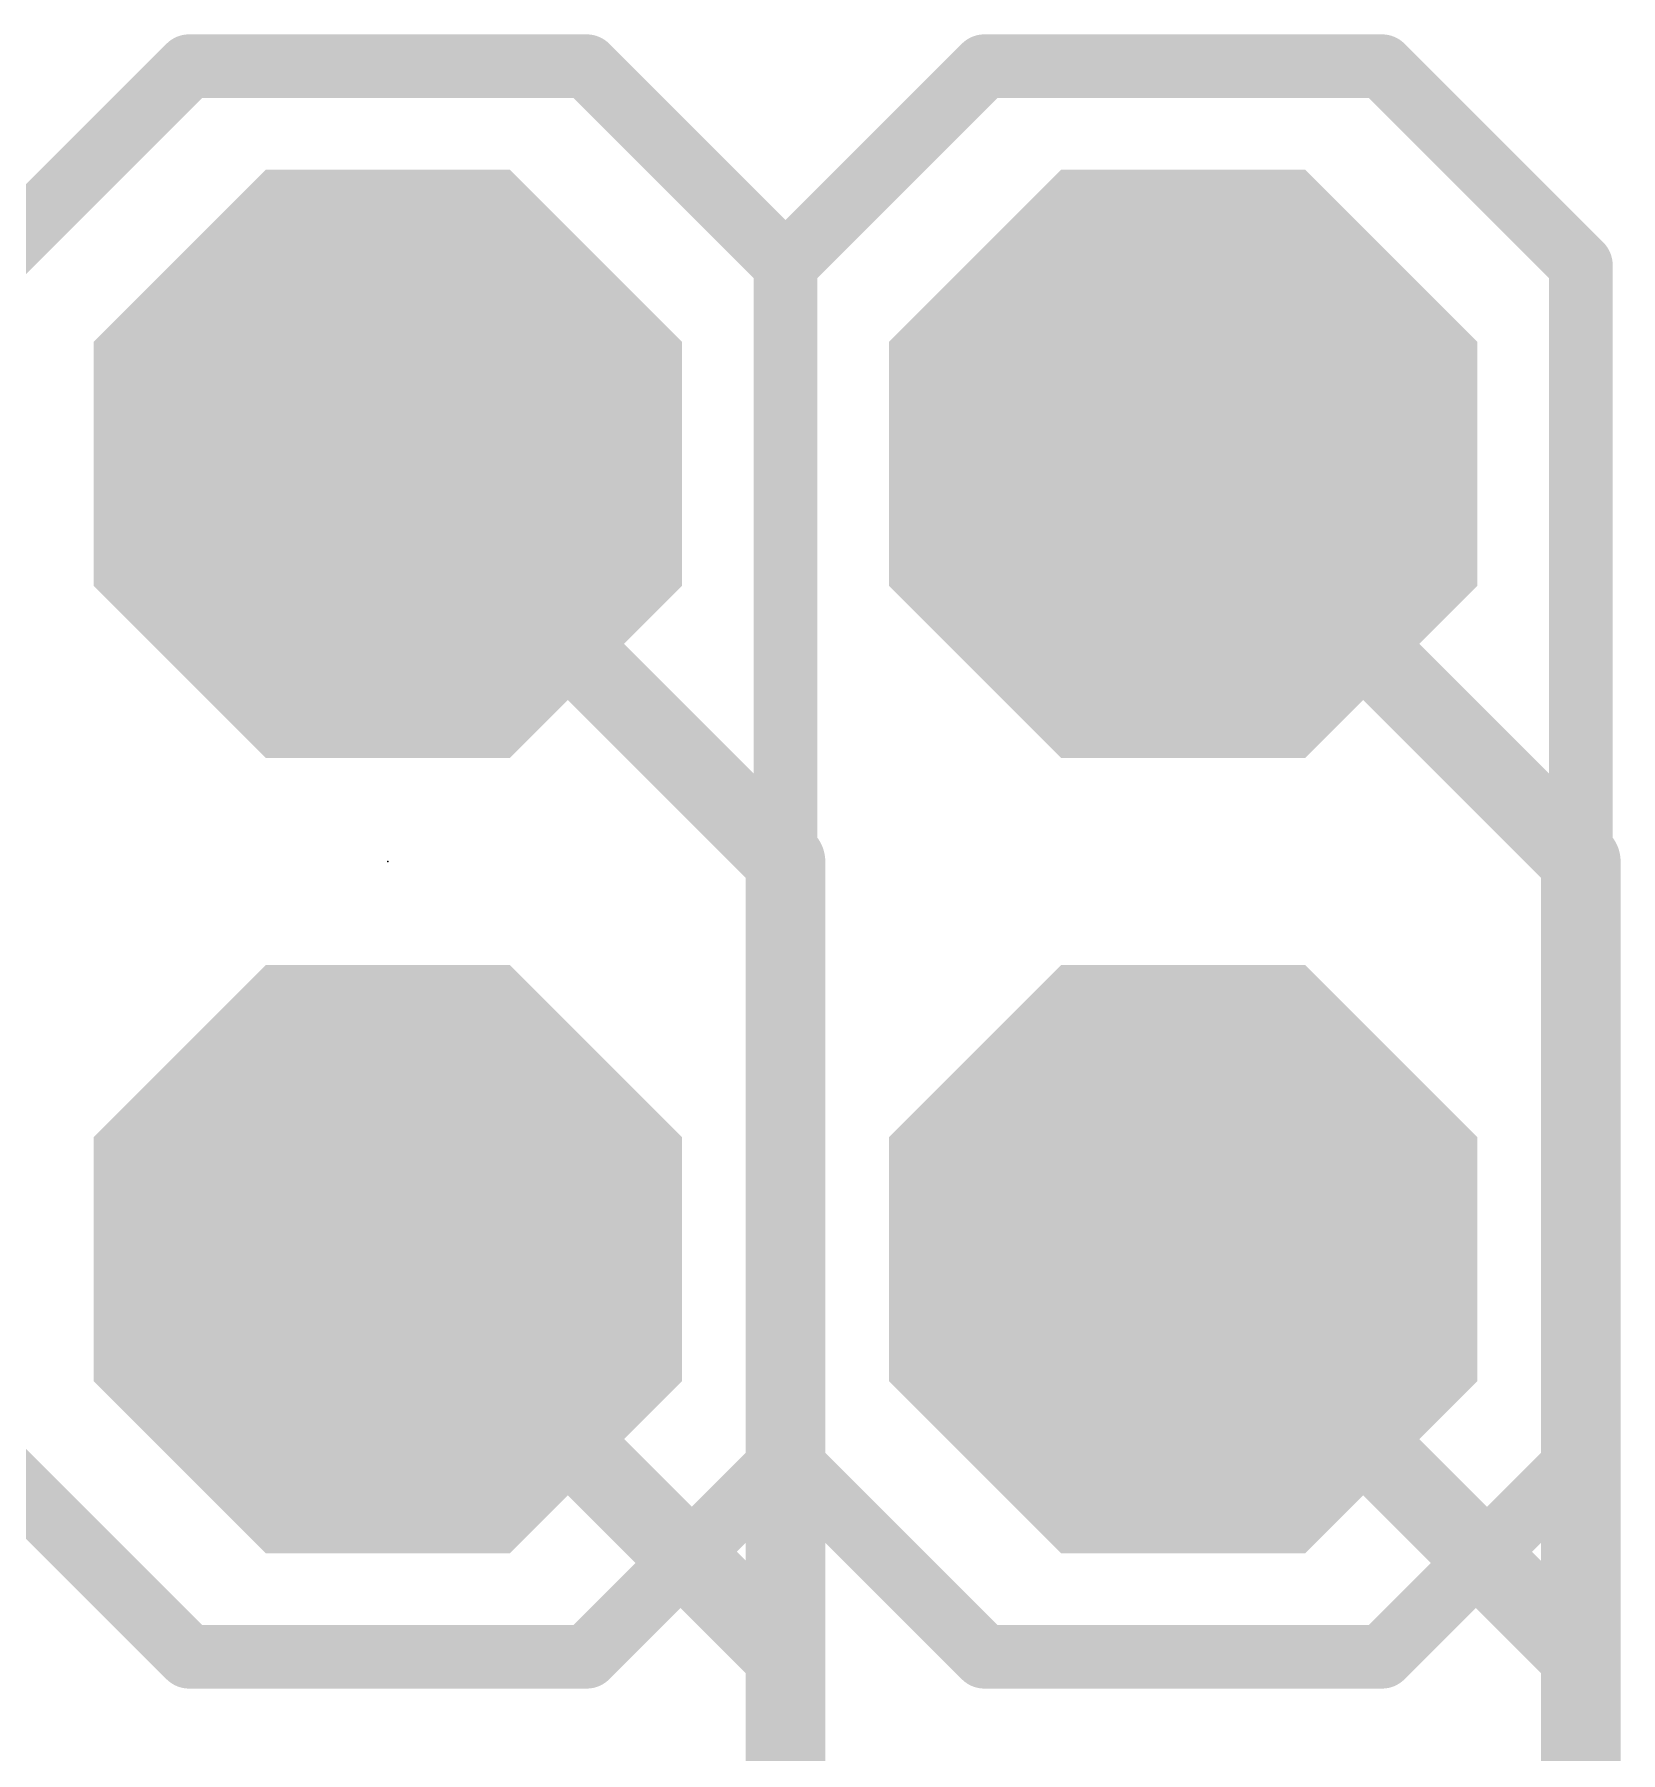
# Model space of a CAD drawing. Extents: x -66 to 17.9, y -10.2 to 50.9.
# Drawn here: x 7.76 to 12.83, y 23.82 to 29.31 of the extents above; entities that cross this region are included whole.
import ezdxf

# ---------------------------------------------------------------- set-up
doc = ezdxf.new("R2010")
doc.units = 0
for name, color, linetype in [('1', 12, 'CONTINUOUS'), ('16', 132, 'CONTINUOUS'), ('17', 110, 'CONTINUOUS'), ('23', 53, 'CONTINUOUS'), ('51', 53, 'CONTINUOUS')]:
    doc.layers.add(name, color=color, linetype=linetype)

# ---------------------------------------------------------------- blocks, each defined once
blk = doc.blocks.new('RECT')
blk.add_solid([(-0.5, -0.5), (0.5, -0.5), (-0.5, 0.5), (0.5, 0.5)])
blk = doc.blocks.new('OCTAGONP')
at = {"const_width": 0.5}
blk.add_lwpolyline([(-0.25, -0.1036), (-0.25, 0.1036), (-0.1036, 0.25), (0.1036, 0.25), (0.25, 0.1036), (0.25, -0.1036), (0.1036, -0.25), (-0.1036, -0.25), (-0.25, -0.1036), (-0.25, 0.1036)], dxfattribs=at)

msp = doc.modelspace()

# ---------------------------------------------------------------- linework, layer by layer
at = {"layer": '1', "const_width": 0.254}
for points in [[(8.89, 25.4), (10.16, 24.13)], [(11.43, 25.4), (12.7, 24.13)], [(10.16, 24.13), (10.16, 19.05)], [(12.7, 24.13), (12.7, 19.05)]]:
    msp.add_lwpolyline(points, dxfattribs=at)
at = {"layer": '1', "const_width": 0.127}
for points in [[(8.9349, 25.4449, 1), (8.8451, 25.3551)], [(11.4749, 25.4449, 1), (11.3851, 25.3551)], [(10.2235, 24.13, 1), (10.0965, 24.13)], [(12.7635, 24.13, 1), (12.6365, 24.13)], [(10.1151, 24.0851, 1), (10.2049, 24.1749)], [(12.6551, 24.0851, 1), (12.7449, 24.1749)]]:
    msp.add_lwpolyline(points, format="xyb", dxfattribs=at)
at = {"layer": '16', "const_width": 0.254}
for points in [[(8.89, 27.94), (10.16, 26.67)], [(11.43, 27.94), (12.7, 26.67)], [(10.16, 26.67), (10.16, 20.32)], [(12.7, 26.67), (12.7, 20.32)]]:
    msp.add_lwpolyline(points, dxfattribs=at)
at = {"layer": '16', "const_width": 0.127}
for points in [[(8.9349, 27.9849, 1), (8.8451, 27.8951)], [(11.4749, 27.9849, 1), (11.3851, 27.8951)], [(10.2235, 26.67, 1), (10.0965, 26.67)], [(12.7635, 26.67, 1), (12.6365, 26.67)], [(10.1151, 26.6251, 1), (10.2049, 26.7149)], [(12.6551, 26.6251, 1), (12.7449, 26.7149)]]:
    msp.add_lwpolyline(points, format="xyb", dxfattribs=at)
at = {"layer": '23'}
msp.add_point((8.89, 26.67), dxfattribs=at)
at = {"layer": '51', "const_width": 0.2032}
for points in [[(7.62, 28.575), (8.255, 29.21)], [(8.255, 29.21), (9.525, 29.21)], [(9.525, 29.21), (10.16, 28.575)], [(10.16, 28.575), (10.795, 29.21)], [(10.795, 29.21), (12.065, 29.21)], [(12.065, 29.21), (12.7, 28.575)], [(10.16, 28.575), (10.16, 24.765)], [(12.7, 28.575), (12.7, 24.765)], [(7.62, 24.765), (8.255, 24.13)], [(9.525, 24.13), (10.16, 24.765)], [(10.16, 24.765), (10.795, 24.13)], [(12.065, 24.13), (12.7, 24.765)], [(8.255, 24.13), (9.525, 24.13)], [(10.795, 24.13), (12.065, 24.13)]]:
    msp.add_lwpolyline(points, dxfattribs=at)
at = {"layer": '51', "const_width": 0.1016}
for points in [[(8.255, 29.2608, 1), (8.255, 29.1592)], [(8.2909, 29.1741, 1), (8.2191, 29.2459)], [(9.5609, 29.2459, 1), (9.4891, 29.1741)], [(9.525, 29.1592, 1), (9.525, 29.2608)], [(10.795, 29.2608, 1), (10.795, 29.1592)], [(10.8309, 29.1741, 1), (10.7591, 29.2459)], [(12.1009, 29.2459, 1), (12.0291, 29.1741)], [(12.065, 29.1592, 1), (12.065, 29.2608)], [(10.2108, 28.575, 1), (10.1092, 28.575)], [(10.1241, 28.6109, 1), (10.1959, 28.5391)], [(10.1241, 28.5391, 1), (10.1959, 28.6109)], [(12.7508, 28.575, 1), (12.6492, 28.575)], [(12.6641, 28.5391, 1), (12.7359, 28.6109)], [(10.1959, 24.8009, 1), (10.1241, 24.7291)], [(10.1959, 24.7291, 1), (10.1241, 24.8009)], [(12.7359, 24.7291, 1), (12.6641, 24.8009)], [(10.1092, 24.765, 1), (10.2108, 24.765)], [(12.6492, 24.765, 1), (12.7508, 24.765)], [(8.255, 24.1808, 1), (8.255, 24.0792)], [(8.2191, 24.0941, 1), (8.2909, 24.1659)], [(9.4891, 24.1659, 1), (9.5609, 24.0941)], [(9.525, 24.0792, 1), (9.525, 24.1808)], [(10.795, 24.1808, 1), (10.795, 24.0792)], [(10.7591, 24.0941, 1), (10.8309, 24.1659)], [(12.0291, 24.1659, 1), (12.1009, 24.0941)], [(12.065, 24.0792, 1), (12.065, 24.1808)]]:
    msp.add_lwpolyline(points, format="xyb", dxfattribs=at)

# ---------------------------------------------------------------- block references
at = {"layer": '17', "xscale": 1.8796, "yscale": 1.8796}
for p in [(8.89, 27.94), (8.89, 27.94), (11.43, 27.94), (11.43, 27.94), (8.89, 25.4), (8.89, 25.4), (11.43, 25.4), (11.43, 25.4)]:
    msp.add_blockref('OCTAGONP', p, dxfattribs=at)
at = {"layer": '51', "xscale": 0.508, "yscale": 0.508}
for p in [(8.89, 27.94), (11.43, 27.94), (8.89, 25.4), (11.43, 25.4)]:
    msp.add_blockref('RECT', p, dxfattribs=at)

doc.saveas('drawing.dxf')
